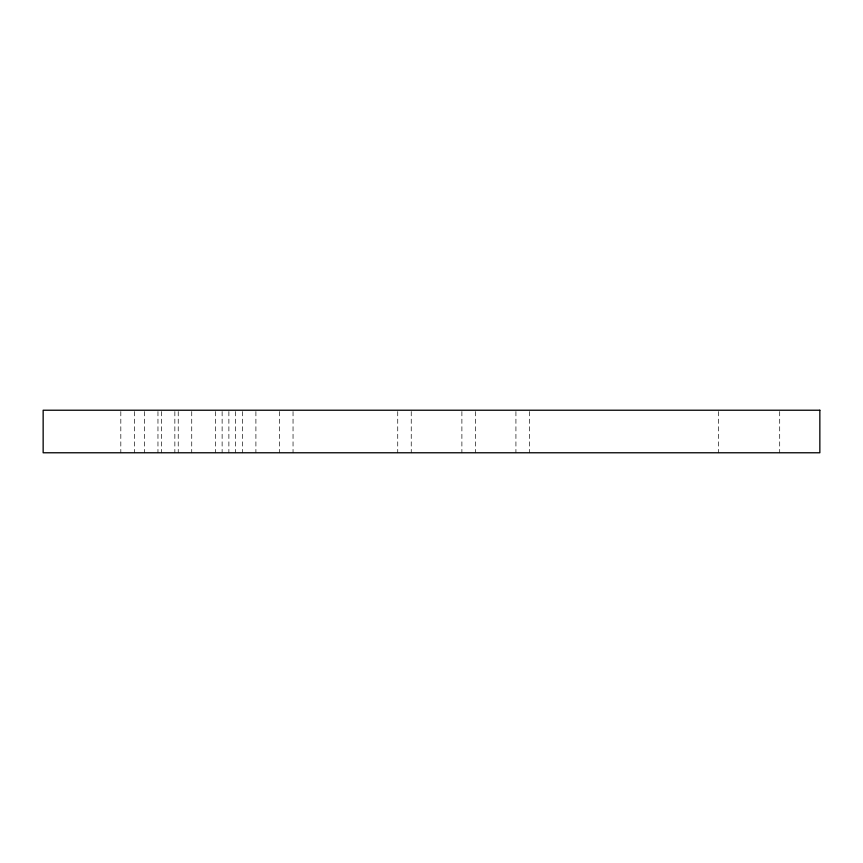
<?xml version="1.0" encoding="UTF-8"?>
<svg xmlns="http://www.w3.org/2000/svg" width="863" height="863" viewBox="0 0 863 863"><rect width="100%" height="100%" fill="white"/><g stroke="black" fill="none" stroke-linecap="round" stroke-linejoin="round"><path stroke-width="0.65" stroke-dasharray="4.32 3.24" d="M779.699 411.554L779.699 452.773M718.545 411.554L718.545 452.773M529.429 411.554L529.429 452.773M515.923 411.554L515.923 452.773M475.405 411.554L475.405 452.773M461.888 411.554L461.888 452.773M411.241 411.554L411.241 452.773M397.735 411.554L397.735 452.773M293.042 411.554L293.042 452.773M279.536 411.554L279.536 452.773M255.901 411.554L255.901 452.773M242.395 411.554L242.395 452.773M235.631 411.554L235.631 452.773M228.878 411.554L228.878 452.773M222.125 411.554L222.125 452.773M215.372 411.554L215.372 452.773M191.737 411.554L191.737 452.773M178.231 411.554L178.231 452.773M174.855 411.554L174.855 452.773M161.349 411.554L161.349 452.773M157.961 411.554L157.961 452.773M144.455 411.554L144.455 452.773M134.326 411.554L134.326 452.773M120.82 411.554L120.82 452.773"/><path stroke-width="1.29" d="M819.85 410.227L43.15 410.227L43.15 452.773L819.85 452.773L819.85 410.227"/></g></svg>
